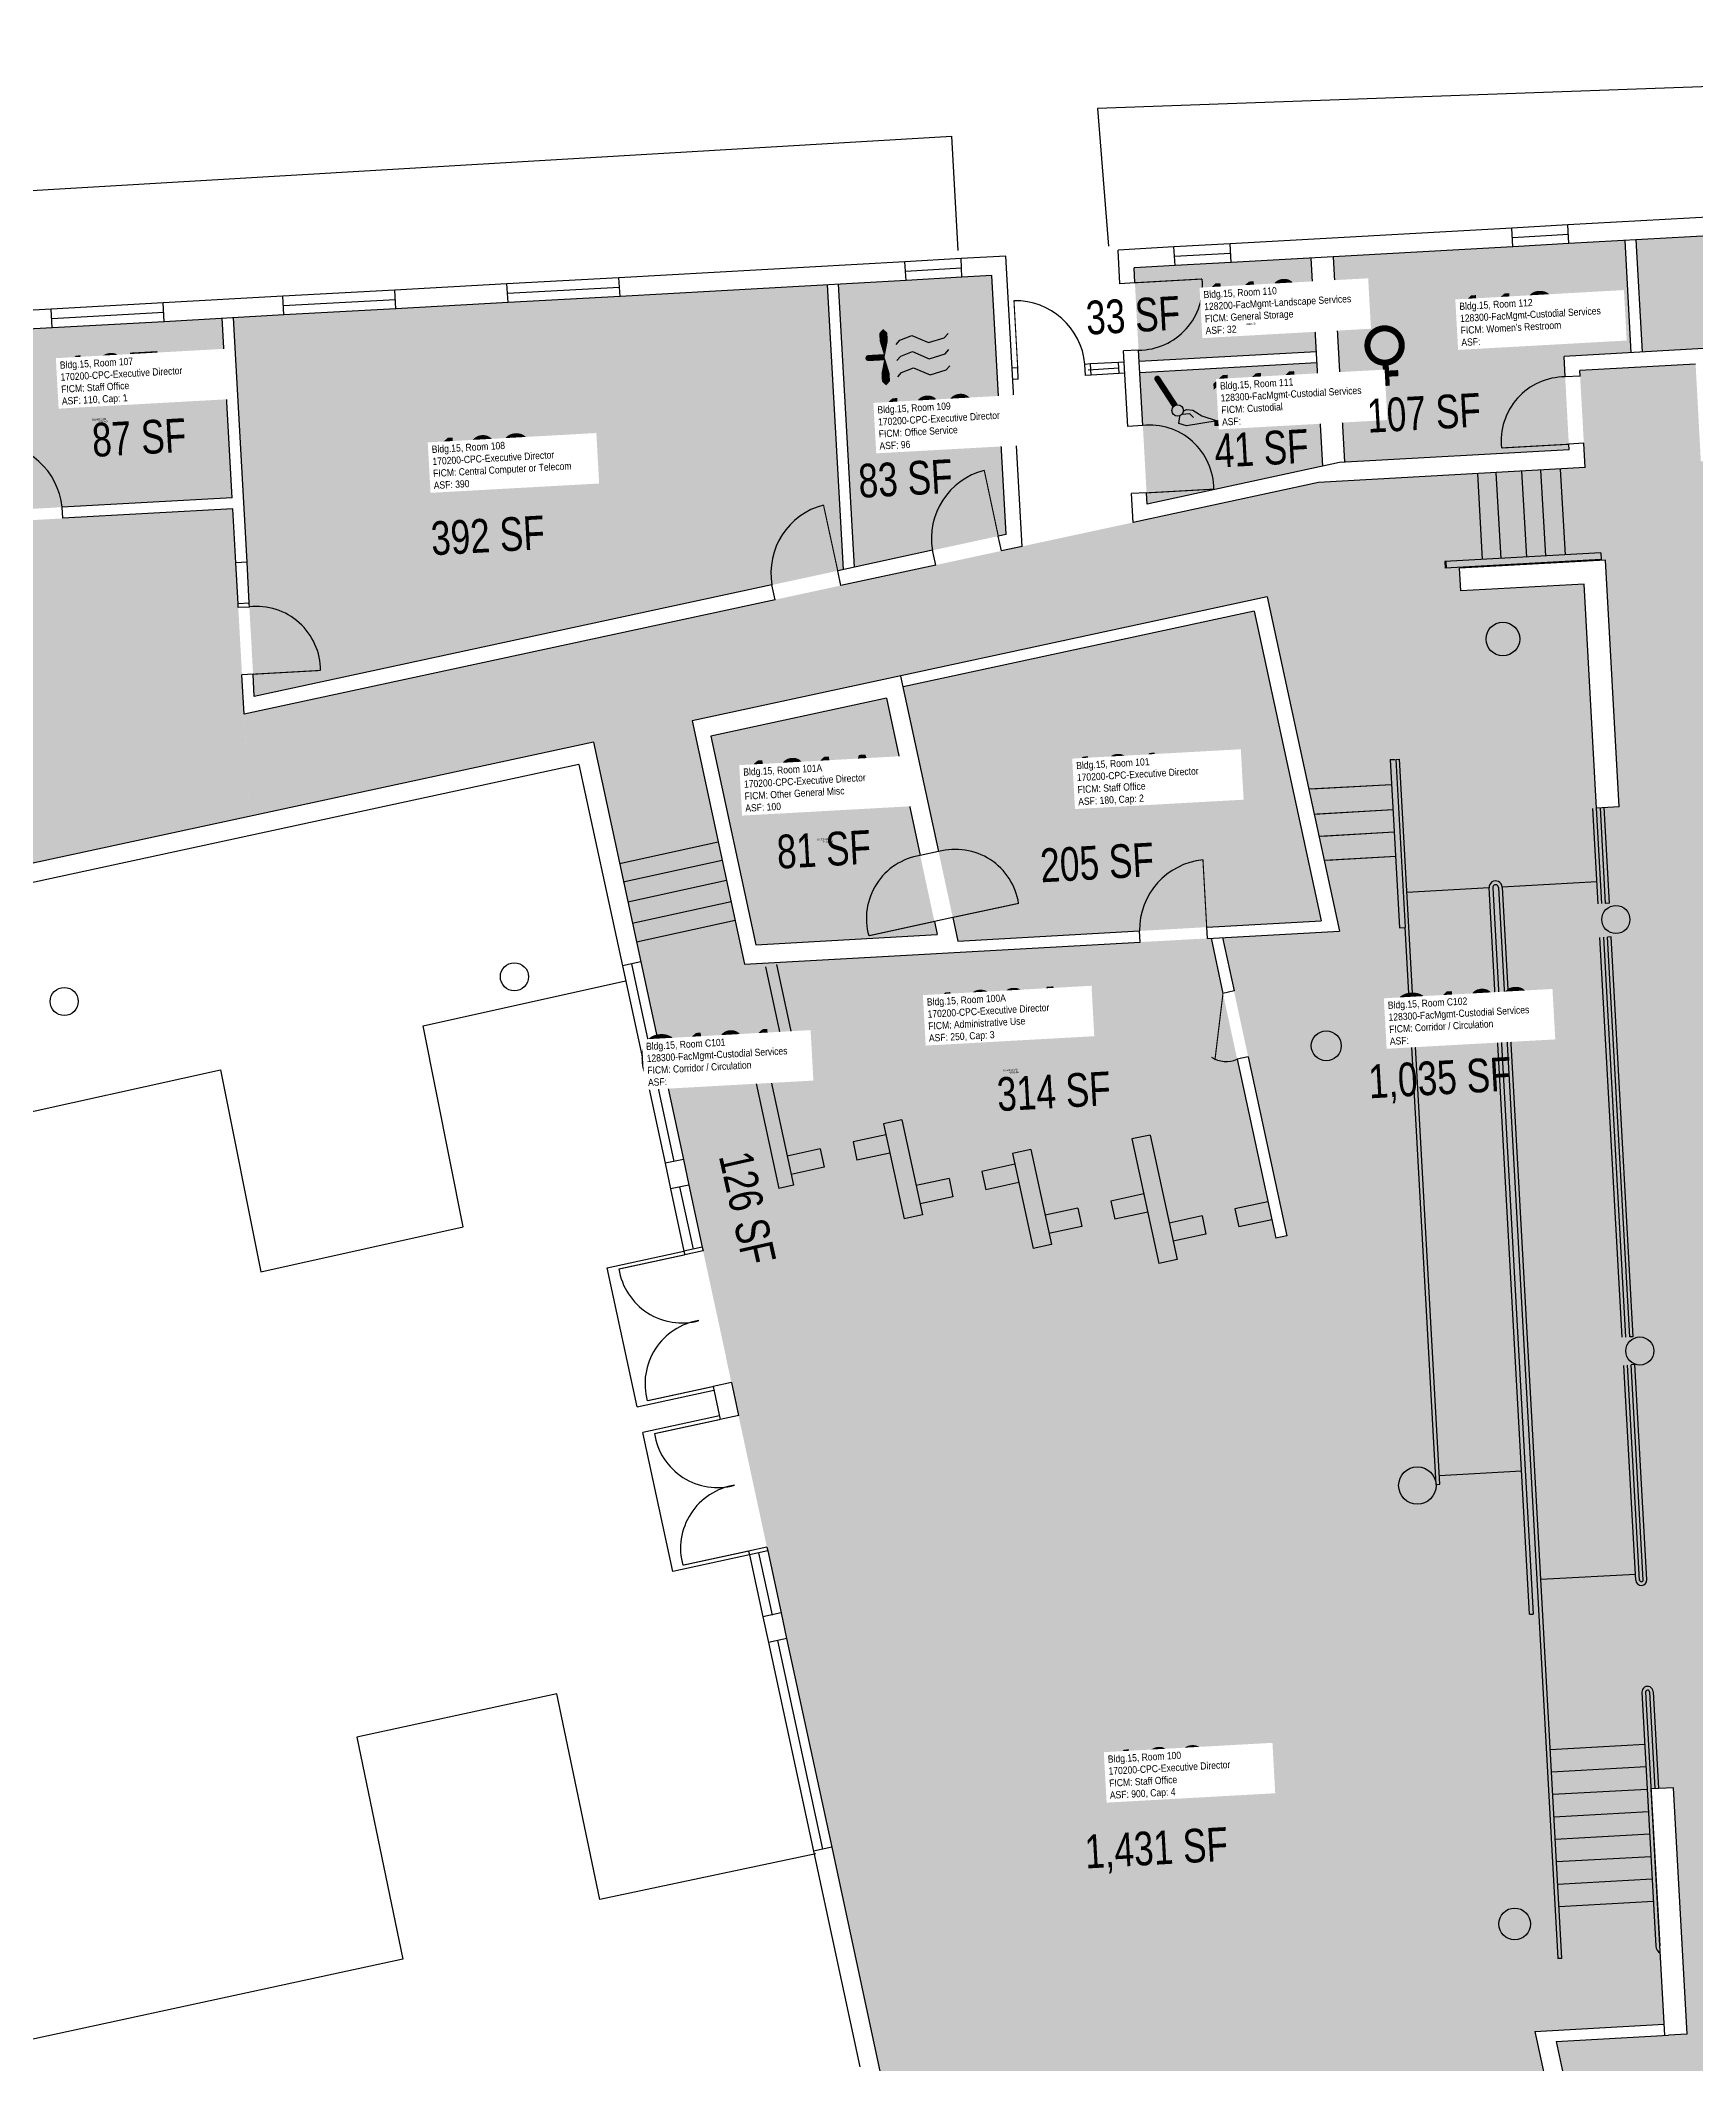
# Model space of a CAD drawing. Header units: inches. Extents: x 69214117 to 69216844, y 27684775 to 27686612.
# Drawn here: x 69215104 to 69215989, y 27685531 to 27686612 of the extents above; entities that cross this region are included whole.
import ezdxf
from ezdxf.enums import TextEntityAlignment as Align

# ---------------------------------------------------------------- set-up
doc = ezdxf.new("R2010")
doc.units = ezdxf.units.IN
doc.header["$LTSCALE"] = 0.25
doc.header["$MEASUREMENT"] = 0
doc.layers.get('0').update_dxf_attribs({"linetype": 'CONTINUOUS'})
for name, color, linetype in [('A-COLS', 5, 'CONTINUOUS'), ('A-DOOR', 2, 'CONTINUOUS'), ('A-FLOR', 3, 'CONTINUOUS'), ('A-GLAZ', 1, 'CONTINUOUS'), ('A-IDEN-ICON', 4, 'CONTINUOUS'), ('A-IDEN-RNUM', 7, 'CONTINUOUS'), ('A-IDEN-SNUM', 4, 'CONTINUOUS'), ('A-IDEN-VNUM', 4, 'CONTINUOUS'), ('A-SITE', 3, 'CONTINUOUS'), ('A-WALL', 5, 'CONTINUOUS'), ('AREA-TEXT', 3, 'CONTINUOUS'), ('Rooms-Department-Color', 7, 'CONTINUOUS'), ('Rooms-Information', 7, 'CONTINUOUS')]:
    doc.layers.add(name, color=color, linetype=linetype)
doc.styles.add('CP_AREA', font='arial.ttf', dxfattribs={"height": 15})
doc.styles.add('CP_ROOMSNUMBER', font='arial.ttf', dxfattribs={"height": 1})
doc.styles.add('CP_ROOMVNUMBER', font='arial.ttf', dxfattribs={"width": 0.85, "height": 0.075})

# ---------------------------------------------------------------- blocks, each defined once
blk = doc.blocks.new('CPMECH')
at = {"color": 0, "linetype": 'ByBlock'}
for p, q in [((0.005, 0.025), (0.015, 0.035)), ((0.015, 0.035), (0.045, 0.045)), ((0.015, -0.005), (0.045, 0.005)), ((0.045, 0.045), (0.085, 0.025)), ((0.045, 0.005), (0.085, -0.015)), ((0.085, 0.025), (0.125, 0.035)), ((0.125, 0.035), (0.135, 0.045)), ((0.125, -0.005), (0.135, 0.005)), ((0.005, -0.015), (0.015, -0.005)), ((0.005, -0.055), (0.015, -0.045)), ((0.015, -0.045), (0.045, -0.035)), ((0.045, -0.035), (0.085, -0.055)), ((0.085, -0.015), (0.125, -0.005)), ((0.085, -0.055), (0.125, -0.045)), ((0.125, -0.045), (0.135, -0.035))]:
    blk.add_line(p, q, dxfattribs=at)
for points in [[(-0.025, -0.005, 0, 0.02, 0), (-0.025, 0.035, 0.02, 0.02, 0), (-0.025, 0.055, 0.02, 0, 0), (-0.025, 0.065, 0, 0, 0)], [(-0.025, -0.005, 0, 0.02, 0), (-0.025, -0.045, 0.02, 0.02, 0), (-0.025, -0.065, 0.02, 0, 0), (-0.025, -0.075, 0, 0, 0)]]:
    blk.add_lwpolyline(points, format="xyseb", dxfattribs=at)
at = {"color": 0, "linetype": 'ByBlock', "const_width": 0.015}
blk.add_lwpolyline([(-0.025, -0.005), (-0.065, -0.005)], dxfattribs=at)
at = {"color": 0, "linetype": 'ByBlock', "const_width": 0.0075}
blk.add_lwpolyline([(-0.0682, -0.0069, 1), (-0.0618, -0.0031, 1)], format="xyb", close=True, dxfattribs=at)
blk = doc.blocks.new('CPWOMEN')
at = {"color": 0, "linetype": 'ByBlock', "const_width": 0.015}
blk.add_lwpolyline([(-0.0375, 0, 1), (0.0475, 0, 1)], format="xyb", close=True, dxfattribs=at)
for points in [[(0.005, -0.04), (0.005, -0.1)], [(-0.025, -0.07), (0.035, -0.07)]]:
    blk.add_lwpolyline(points, dxfattribs=at)
blk = doc.blocks.new('CPCUST')
at = {"color": 0, "linetype": 'ByBlock'}
for p, q in [((0.0171, -0.0639), (0.02, -0.0466)), ((0.0262, -0.0408), (0.0446, -0.0406)), ((0.0297, -0.0341), (0.0376, -0.0302)), ((0.0376, -0.0302), (0.0533, -0.0324)), ((0.0446, -0.0406), (0.0543, -0.0505)), ((0.0533, -0.0324), (0.0745, -0.0479)), ((0.0745, -0.0479), (0.1117, -0.0625)), ((0.0358, -0.0705), (0.0171, -0.0639)), ((0.1117, -0.0625), (0.0358, -0.0705))]:
    blk.add_line(p, q, dxfattribs=at)
at = {"color": 0, "linetype": 'ByBlock', "const_width": 0.0075}
blk.add_lwpolyline([(-0.0332, 0.0481, 1), (-0.0268, 0.0519, 1)], format="xyb", close=True, dxfattribs=at)
at = {"color": 0, "linetype": 'ByBlock', "const_width": 0.015}
blk.add_lwpolyline([(-0.03, 0.05), (0.01, -0.0193)], dxfattribs=at)
at = {"color": 0, "linetype": 'ByBlock'}
blk.add_circle((0.0158, -0.0313), 0.0141, dxfattribs=at)

msp = doc.modelspace()

# ---------------------------------------------------------------- hatches: boundary and pattern name
at = {"layer": 'Rooms-Department-Color', "true_color": 0xacacac}
for points in [[(69215918.8, 27686443.5), (69215954.7, 27686445.5), (69215951.4, 27686505.4), (69215795.6, 27686496.8), (69215801.7, 27686387), (69215921.5, 27686393.6)], [(69216115.1, 27686514.5), (69215957.4, 27686505.8), (69215960.7, 27686445.9), (69215996.6, 27686447.9), (69215999.4, 27686397.9), (69216121.2, 27686404.7)], [(69215786.7, 27686440.2), (69215692.1, 27686435), (69215696, 27686364.6), (69215789.8, 27686384.9)], [(69215213.4, 27686252.3), (69215216.4, 27686197.7), (69215760.2, 27686315), (69215798.7, 27686136.4), (69215736.2, 27686133), (69215770.6, 27685973.5), (69215809.7, 27685982), (69215903.2, 27685548.3), (69215972.3, 27685552.2), (69215965.3, 27685678), (69215977.3, 27685678.6), (69215948.2, 27686202.8), (69215936.2, 27686202.1), (69215929.6, 27686321.9), (69215863.7, 27686318.3), (69215863, 27686330.3), (69215932.9, 27686334.2), (69215930.1, 27686384.1), (69215787.5, 27686376.2), (69215688.5, 27686354.8), (69215629.1, 27686342), (69215618.1, 27686339.6), (69215497.1, 27686313.5)], [(69215458.2, 27685967.5), (69215470.9, 27685908.9), (69215523.6, 27685920.3), (69215480.8, 27686118.8), (69215452.8, 27686248.7), (69215400, 27686237.3), (69215425.3, 27686120), (69215448.1, 27686014.4), (69215451, 27686000.7)]]:
    msp.add_hatch(color=253, dxfattribs=at).paths.add_polyline_path(points)
at = {"layer": 'Rooms-Department-Color', "true_color": 0x80bc67}
for points in [[(69215786.4, 27686446.2), (69215783.6, 27686496.1), (69215689, 27686490.9), (69215691.7, 27686441)], [(69215613, 27686486.7), (69215531.1, 27686482.1), (69215539.5, 27686330.9), (69215620.7, 27686348.4)], [(69215533.6, 27686329.6), (69215525.1, 27686481.8), (69215207.6, 27686464.2), (69215218.8, 27686261.7)], [(69215071.8, 27686456.7), (69215077.1, 27686360.8), (69215206.9, 27686368), (69215201.6, 27686463.9)], [(69216229.7, 27686400.7), (69215991.9, 27686387.5), (69215989.1, 27686439.4), (69215927.2, 27686436), (69215932.9, 27686334.2), (69215940.9, 27686334.6), (69215948.2, 27686202.8), (69215984.6, 27685546.9), (69215974.6, 27685546.3), (69215914.6, 27685543), (69215949.6, 27685380.6), (69216041.7, 27685385.7), (69216038.3, 27685445.6), (69216281.9, 27685459.1)], [(69215216.4, 27686197.7), (69215207.3, 27686362), (69214949.7, 27686347.7), (69214951.3, 27686317.8), (69214833.5, 27686311.2), (69214841.5, 27686167.4), (69214687.7, 27686158.9), (69214691.8, 27686085), (69214695, 27686085.2)], [(69215753.2, 27686307.4), (69215565.5, 27686266.9), (69215594.8, 27686131.1), (69215788.9, 27686141.9)], [(69215583.8, 27686134.5), (69215556.6, 27686260.9), (69215462.7, 27686240.6), (69215486.8, 27686129.1)], [(69215523.6, 27685920.3), (69215764.7, 27685972.3), (69215736.5, 27686103.1), (69215730.2, 27686132.6), (69215728.2, 27686132.5), (69215480.8, 27686118.8)], [(69215809.7, 27685982), (69215470.8, 27685908.9), (69215599.7, 27685311.5), (69215821.2, 27685359.3), (69215811.1, 27685406.2), (69215928.4, 27685431.5)]]:
    msp.add_hatch(color=83, dxfattribs=at).paths.add_polyline_path(points)

# ---------------------------------------------------------------- linework, layer by layer
at = {"layer": 'A-COLS'}
for centre, radius in [((69215946.5, 27686142.6), 7.5), ((69215791.7, 27686075.1), 8), ((69215959.3, 27685912), 7.5), ((69215840.4, 27685840.1), 10), ((69215892.4, 27685605.8), 8.5)]:
    msp.add_circle(centre, radius, dxfattribs=at)
at = {"layer": 'A-DOOR', "const_width": 0.6}
for points in [[(69215689.4, 27686482.9), (69215725.3, 27686484.9)], [(69215626.8, 27686437.4), (69215624.8, 27686473.3)], [(69215921.4, 27686396.6), (69215885.4, 27686394.6)], [(69215616.4, 27686347.5), (69215608.9, 27686382.7)], [(69215530.6, 27686329), (69215523, 27686364.1)], [(69215695.6, 27686370.6), (69215731.6, 27686372.6)], [(69215218.2, 27686273.7), (69215254.1, 27686275.7)], [(69215727.8, 27686138.5), (69215725.8, 27686174.4)], [(69215592, 27686143.7), (69215627.2, 27686151.2)], [(69215582.4, 27686141.6), (69215547.2, 27686133.9)], [(69215736.5, 27686103.1), (69215732.2, 27686067.4)], [(69215448.9, 27685963.4), (69215413.7, 27685955.8)], [(69215464, 27685893), (69215428.9, 27685885.4)], [(69215467.8, 27685875.4), (69215432.6, 27685867.8)], [(69215483, 27685805.1), (69215447.8, 27685797.5)]]:
    msp.add_lwpolyline(points, dxfattribs=at)
at = {"layer": 'A-DOOR'}
for centre, radius, start, end in [((69215691.4, 27686481.1), 34.2, 270, 6.3497), ((69215625.4, 27686435.8), 37.5, 5.4671, 90.9228), ((69215919.4, 27686398.4), 34.2, 90, 186.3497), ((69215078.7, 27686359.4), 37.5, 5.4671, 90.9228), ((69215697.4, 27686372.6), 34.2, 0, 96.3497), ((69215618.2, 27686346.3), 37.5, 104.4269, 189.8827), ((69215532.4, 27686327.8), 37.5, 104.4269, 189.8827), ((69215220, 27686275.7), 34.2, 0, 96.3497), ((69215580.1, 27686143.1), 34.2, 99.1359, 195.4857), ((69215593.5, 27686145.9), 34.2, 8.8641, 105.2138), ((69215729.4, 27686137.1), 37.5, 95.4269, 180.8827), ((69215738.3, 27686081.5), 14.8, 237.3418, 293.0809), ((69215447.4, 27685961.2), 34.2, 189, 285.3497), ((69215461.8, 27685894.5), 34.2, 99, 195.3497), ((69215466.4, 27685873.2), 34.2, 189, 285.3497), ((69215480.8, 27685806.5), 34.2, 99, 195.3497)]:
    msp.add_arc(centre, radius, start, end, dxfattribs=at)
at = {"layer": 'A-FLOR'}
for p, q in [((69215872.6, 27686380.9), (69215875.1, 27686335)), ((69215872.6, 27686380.9), (69215875.1, 27686335)), ((69215882.4, 27686381.4), (69215885, 27686335.5)), ((69215882.4, 27686381.4), (69215885, 27686335.5)), ((69215896.1, 27686382.2), (69215898.7, 27686336.3)), ((69215896.1, 27686382.2), (69215898.7, 27686336.3)), ((69215906.2, 27686382.7), (69215908.8, 27686336.9)), ((69215906.2, 27686382.7), (69215908.8, 27686336.9)), ((69215916.8, 27686383.3), (69215919.4, 27686337.5)), ((69215916.8, 27686383.3), (69215919.4, 27686337.5)), ((69215938.5, 27686338.5), (69215855.1, 27686333.9)), ((69215938.5, 27686338.5), (69215855.1, 27686333.9)), ((69215855.1, 27686333.9), (69215855.3, 27686330.4)), ((69215938.7, 27686335), (69215855.3, 27686330.4)), ((69215938.7, 27686335), (69215855.3, 27686330.4)), ((69215855.6, 27686333.9), (69215855.8, 27686330.4)), ((69215938.5, 27686338.5), (69215938.7, 27686335)), ((69215828.9, 27686228.2), (69215830.9, 27686228.3)), ((69215852.4, 27685840.8), (69215830.9, 27686228.3)), ((69215826.6, 27686214.6), (69215782.4, 27686212.2)), ((69215826.6, 27686214.6), (69215783.9, 27686212.3)), ((69215939, 27686151.1), (69215936.2, 27686202.1)), ((69215941, 27686151.2), (69215938.2, 27686202.2)), ((69215943, 27686151.3), (69215940.2, 27686202.4)), ((69215827.4, 27686201.2), (69215785.2, 27686198.8)), ((69215827.4, 27686201.2), (69215786.8, 27686198.9)), ((69215937, 27686151), (69215934.2, 27686202)), ((69215413.9, 27686172.6), (69215466.7, 27686184.1)), ((69215828, 27686189.2), (69215787.8, 27686186.9)), ((69215828, 27686189.2), (69215789.4, 27686187)), ((69215416, 27686162.8), (69215468.8, 27686174.4)), ((69215828.8, 27686176.2), (69215790.6, 27686174.1)), ((69215828.8, 27686176.2), (69215792.2, 27686174.2)), ((69215418.4, 27686152.1), (69215471.1, 27686163.6)), ((69215878.7, 27686159.5), (69215834.8, 27686157)), ((69215900.3, 27685771.3), (69215878.7, 27686159.5)), ((69215880.7, 27686159.6), (69215902.3, 27685771.4)), ((69215883.8, 27686159.7), (69215915.5, 27685587.3)), ((69215885.7, 27686160.1), (69215936.4, 27686162.9)), ((69215885.8, 27686159.9), (69215917.5, 27685587.4)), ((69215420.8, 27686140.7), (69215473.6, 27686152.2)), ((69215943, 27686151.3), (69215941, 27686151.2)), ((69215423, 27686130.7), (69215475.7, 27686142.3)), ((69215850.4, 27685840.6), (69215833.9, 27686138.4)), ((69215949.9, 27685919.3), (69215938, 27686133)), ((69215951.9, 27685919.4), (69215940, 27686133.1)), ((69215944, 27686133.3), (69215942, 27686133.2)), ((69215953.9, 27685919.5), (69215942, 27686133.2)), ((69215955.8, 27685919.6), (69215944, 27686133.3)), ((69215492, 27686117.3), (69215500.7, 27686076.9)), ((69215497.9, 27686118.6), (69215507.8, 27686072.3)), ((69215500.7, 27686076.9), (69215483.1, 27686073.1)), ((69215483.1, 27686073.1), (69215499.1, 27685998.9)), ((69215507.8, 27686072.3), (69215492.2, 27686069)), ((69215492.2, 27686069), (69215507, 27686000.6)), ((69215564.9, 27686035.6), (69215555.1, 27686033.4)), ((69215555.1, 27686033.4), (69215566.1, 27685982.6)), ((69215564.9, 27686035.6), (69215575.9, 27685984.7)), ((69215521.2, 27686020), (69215503.6, 27686016.2)), ((69215521.2, 27686020), (69215523.3, 27686010.2)), ((69215556.4, 27686027.6), (69215538.8, 27686023.8)), ((69215538.8, 27686023.8), (69215540.9, 27686014)), ((69215633.8, 27686019.7), (69215624, 27686017.6)), ((69215633.8, 27686019.7), (69215644.8, 27685968.9)), ((69215697.6, 27686027.4), (69215687.8, 27686025.3)), ((69215687.8, 27686025.3), (69215702.2, 27685958.8)), ((69215697.6, 27686027.4), (69215712, 27685960.9)), ((69215523.3, 27686010.2), (69215505.7, 27686006.4)), ((69215558.5, 27686017.8), (69215540.9, 27686014)), ((69215625.3, 27686011.8), (69215607.7, 27686008)), ((69215607.7, 27686008), (69215609.8, 27685998.2)), ((69215624, 27686017.6), (69215635, 27685966.8)), ((69215507, 27686000.6), (69215499.1, 27685998.9)), ((69215590.1, 27686004.2), (69215572.5, 27686000.4)), ((69215590.1, 27686004.2), (69215592.2, 27685994.4)), ((69215627.4, 27686002), (69215609.8, 27685998.2)), ((69215592.2, 27685994.4), (69215574.6, 27685990.6)), ((69215659, 27685988.3), (69215641.4, 27685984.5)), ((69215659, 27685988.3), (69215661.1, 27685978.6)), ((69215694.2, 27685995.9), (69215676.6, 27685992.1)), ((69215676.6, 27685992.1), (69215678.7, 27685982.4)), ((69215696.3, 27685986.2), (69215678.7, 27685982.4)), ((69215760.5, 27685991.8), (69215742.9, 27685988)), ((69215742.9, 27685988), (69215745, 27685978.3)), ((69215575.9, 27685984.7), (69215566.1, 27685982.6)), ((69215661.1, 27685978.6), (69215643.5, 27685974.8)), ((69215725.3, 27685984.2), (69215707.7, 27685980.4)), ((69215725.3, 27685984.2), (69215727.4, 27685974.5)), ((69215762.6, 27685982.1), (69215745, 27685978.3)), ((69215644.8, 27685968.9), (69215635, 27685966.8)), ((69215727.4, 27685974.5), (69215709.9, 27685970.7)), ((69215712, 27685960.9), (69215702.2, 27685958.8)), ((69215955.8, 27685919.6), (69215953.9, 27685919.5)), ((69215957.1, 27685789.5), (69215950.7, 27685904.3)), ((69215959.1, 27685789.6), (69215952.7, 27685904.5)), ((69215956.7, 27685904.7), (69215954.7, 27685904.6)), ((69215961.1, 27685789.7), (69215954.7, 27685904.6)), ((69215963, 27685789.9), (69215956.7, 27685904.7)), ((69215896, 27685847.7), (69215852.1, 27685845.3)), ((69215850.4, 27685840.6), (69215852.4, 27685840.8)), ((69215956.9, 27685792.6), (69215906.3, 27685789.8)), ((69215900.3, 27685771.3), (69215902.3, 27685771.4)), ((69215960.4, 27685729.6), (69215967.9, 27685594)), ((69215962.4, 27685729.7), (69215969.9, 27685594.1)), ((69215964.4, 27685729.8), (69215967.3, 27685678.1)), ((69215966.4, 27685729.9), (69215969.2, 27685678.2)), ((69215911.3, 27685699), (69215961.9, 27685701.8)), ((69215912, 27685687), (69215962.6, 27685689.9)), ((69215912.7, 27685675.1), (69215963.3, 27685677.9)), ((69215913.3, 27685663.1), (69215963.9, 27685665.9)), ((69215914, 27685651.1), (69215964.6, 27685653.9)), ((69215914.7, 27685639.1), (69215965.3, 27685641.9)), ((69215915.3, 27685627.1), (69215965.9, 27685629.9)), ((69215916, 27685615.2), (69215966.6, 27685618)), ((69215917.5, 27685587.4), (69215915.5, 27685587.3))]:
    msp.add_line(p, q, dxfattribs=at)
msp.add_circle((69215886.1, 27686292.5), 9, dxfattribs=at)
for centre, radius, start, end in [((69215882.2, 27686159.7), 3.52, 3.1749, 183.1749), ((69215882.2, 27686159.7), 1.52, 3.1749, 183.1749), ((69215960.1, 27685789.7), 2.98, 183.1749, 3.1749), ((69215960.1, 27685789.7), 1, 183.1749, 3.1749), ((69215963.4, 27685729.8, 0), 2.98, 3.1749, 183.1749), ((69215963.4, 27685729.8, 0), 1, 3.1749, 183.1749), ((69215972.4, 27685594), 4.48, 180.1118, 239.6981)]:
    msp.add_arc(centre, radius, start, end, dxfattribs=at)
at = {"layer": 'A-GLAZ'}
for p, q in [((69215920.9, 27686513.8), (69215890.9, 27686512.1)), ((69215891.2, 27686507.1), (69215921.2, 27686508.8)), ((69215596.5, 27686495.8), (69215566.5, 27686494.1)), ((69215740.3, 27686503.7), (69215710.3, 27686502.1)), ((69215710.6, 27686497.1), (69215740.6, 27686498.8)), ((69215921.4, 27686503.8), (69215891.5, 27686502.1)), ((69215413.7, 27686485.6), (69215353.8, 27686482.3)), ((69215566.8, 27686489.1), (69215596.7, 27686490.8)), ((69215597, 27686485.8), (69215567.1, 27686484.1)), ((69215740.8, 27686493.8), (69215710.9, 27686492.1)), ((69215293.9, 27686479), (69215234, 27686475.7)), ((69215234.3, 27686470.7), (69215294.2, 27686474)), ((69215354.1, 27686477.3), (69215414, 27686480.6)), ((69215414.3, 27686475.6), (69215354.4, 27686472.3)), ((69215170.1, 27686472.1), (69215110.2, 27686468.8)), ((69215110.5, 27686463.8), (69215170.4, 27686467.1)), ((69215170.7, 27686462.1), (69215110.8, 27686458.8)), ((69215294.5, 27686469), (69215234.6, 27686465.7)), ((69215680.7, 27686440.3), (69215665.7, 27686439.5)), ((69215664.4, 27686436.4), (69215680.9, 27686437.4)), ((69215681, 27686434.4), (69215666.1, 27686433.5)), ((69215210.1, 27686311.3), (69215208.9, 27686333.3)), ((69215216.1, 27686311.6), (69215214.9, 27686333.6)), ((69215415.5, 27686117.9), (69215438.3, 27686012.3)), ((69215443.2, 27686013.3), (69215420.5, 27686118.9)), ((69215425.3, 27686120), (69215448.1, 27686014.4)), ((69215441.3, 27685998.6), (69215448.4, 27685965.4)), ((69215446.1, 27685999.7), (69215453.3, 27685966.4)), ((69215451, 27686000.7), (69215458.2, 27685967.5)), ((69215483.4, 27685803.1), (69215490.6, 27685769.9)), ((69215488.3, 27685804.1), (69215495.5, 27685770.9)), ((69215493.2, 27685805.2), (69215500.4, 27685772)), ((69215493.6, 27685756.2), (69215517.6, 27685644.7)), ((69215498.5, 27685757.2), (69215522.5, 27685645.8)), ((69215503.3, 27685758.3), (69215527.4, 27685646.8))]:
    msp.add_line(p, q, dxfattribs=at)
at = {"layer": 'A-SITE'}
for p, q in [((69216687, 27686612.4), (69215669.4, 27686576)), ((69215669.4, 27686576), (69215675.3, 27686502.5)), ((69214288.9, 27686484.4), (69215591.6, 27686561.3)), ((69215595, 27686500.2), (69215591.6, 27686561.3)), ((69215309, 27686085.8), (69215417.2, 27686109.9)), ((69215330.5, 27685978.3), (69215309, 27686085.8)), ((69214949.4, 27686006.7), (69215200.7, 27686062.2)), ((69215200.7, 27686062.2), (69215222.2, 27685954.3)), ((69215222.2, 27685954.3), (69215330.5, 27685978.3)), ((69215407.4, 27685956.5), (69215448.4, 27685965.4)), ((69215423.4, 27685882.2), (69215407.4, 27685956.5)), ((69215423.4, 27685882.2), (69215464.4, 27685891.1)), ((69215467.4, 27685877.4), (69215426.4, 27685868.5)), ((69215442.4, 27685794.2), (69215426.4, 27685868.5)), ((69215483.4, 27685803.1), (69215442.4, 27685794.2)), ((69215380.4, 27685728.7), (69215273.5, 27685705.7)), ((69215403.5, 27685618.8), (69215380.4, 27685728.7)), ((69215273.5, 27685705.7), (69215298.1, 27685586.9)), ((69215518.9, 27685643.2), (69215403.5, 27685618.8)), ((69215298.1, 27685586.9), (69215047.8, 27685532.9))]:
    msp.add_line(p, q, dxfattribs=at)
at = {"layer": 'A-WALL'}
for p, q in [((69215998.8, 27686518.1), (69215920.9, 27686513.8)), ((69215890.9, 27686512.1), (69215740.3, 27686503.7)), ((69215891.5, 27686502.1), (69215890.9, 27686512.1)), ((69215921.4, 27686503.8), (69215920.9, 27686513.8)), ((69215999.3, 27686508.1), (69215921.4, 27686503.8)), ((69215954.7, 27686445.5), (69215951.4, 27686505.4)), ((69215960.7, 27686445.9), (69215957.4, 27686505.8)), ((69215566.5, 27686494.1), (69215413.7, 27686485.6)), ((69215567.1, 27686484.1), (69215566.5, 27686494.1)), ((69215620.5, 27686497.1), (69215596.5, 27686495.8)), ((69215597, 27686485.8), (69215596.5, 27686495.8)), ((69215629.1, 27686342), (69215620.5, 27686497.1)), ((69215710.3, 27686502.1), (69215680.4, 27686500.4)), ((69215681.4, 27686482.4), (69215680.4, 27686500.4)), ((69215710.9, 27686492.1), (69215710.3, 27686502.1)), ((69215740.8, 27686493.8), (69215740.3, 27686503.7)), ((69215891.5, 27686502.1), (69215740.8, 27686493.8)), ((69215789.8, 27686384.9), (69215783.6, 27686496.1)), ((69215801.7, 27686387), (69215795.6, 27686496.8)), ((69215414.3, 27686475.6), (69215413.7, 27686485.6)), ((69215567.1, 27686484.1), (69215414.3, 27686475.6)), ((69215613, 27686486.7), (69215597, 27686485.8)), ((69215620.7, 27686348.4), (69215613, 27686486.7)), ((69215710.9, 27686492.1), (69215689, 27686490.9)), ((69215689.4, 27686482.9), (69215689, 27686490.9)), ((69215234, 27686475.7), (69215170.1, 27686472.1)), ((69215234.6, 27686465.7), (69215234, 27686475.7)), ((69215353.8, 27686482.3), (69215293.9, 27686479)), ((69215294.5, 27686469), (69215293.9, 27686479)), ((69215354.4, 27686472.3), (69215353.8, 27686482.3)), ((69215533.6, 27686329.6), (69215525.1, 27686481.8)), ((69215539.5, 27686330.9), (69215531.1, 27686482.1)), ((69215689.4, 27686482.9), (69215681.4, 27686482.4)), ((69215110.2, 27686468.8), (69215050.3, 27686465.5)), ((69215110.8, 27686458.8), (69215110.2, 27686468.8)), ((69215170.7, 27686462.1), (69215170.1, 27686472.1)), ((69215234.6, 27686465.7), (69215170.7, 27686462.1)), ((69215206.9, 27686368), (69215201.6, 27686463.9)), ((69215214.9, 27686333.6), (69215207.6, 27686464.2)), ((69215354.4, 27686472.3), (69215294.5, 27686469)), ((69215110.8, 27686458.8), (69215050.9, 27686455.5)), ((69215683.7, 27686440.5), (69215680.7, 27686440.3)), ((69215681, 27686434.4), (69215680.7, 27686440.3)), ((69215691.4, 27686446.9), (69215683.4, 27686446.5)), ((69215685.6, 27686406.1), (69215683.4, 27686446.5)), ((69215693.6, 27686406.6), (69215691.4, 27686446.9)), ((69215691.7, 27686441), (69215786.4, 27686446.2)), ((69215692.1, 27686435), (69215786.7, 27686440.2)), ((69215996.6, 27686447.9), (69215918.8, 27686443.5)), ((69215919.4, 27686432.6), (69215918.8, 27686443.5)), ((69215626.8, 27686437.4), (69215623.8, 27686437.2)), ((69215627.1, 27686431.4), (69215624.1, 27686431.2)), ((69215627.1, 27686431.4), (69215626.8, 27686437.4)), ((69215665.7, 27686439.5), (69215662.7, 27686439.3)), ((69215663.1, 27686433.4), (69215662.7, 27686439.3)), ((69215666.1, 27686433.5), (69215663.1, 27686433.4)), ((69215666.1, 27686433.5), (69215665.7, 27686439.5)), ((69215684, 27686434.5), (69215681, 27686434.4)), ((69215927.4, 27686433), (69215919.4, 27686432.6)), ((69215989.1, 27686439.4), (69215927.2, 27686436)), ((69215927.4, 27686433), (69215927.2, 27686436)), ((69215693.6, 27686406.6), (69215685.6, 27686406.1)), ((69215929.4, 27686397.1), (69215921.4, 27686396.6)), ((69215930.1, 27686384.1), (69215929.4, 27686397.1)), ((69215798.7, 27686386.8), (69215696, 27686364.6)), ((69215921.5, 27686393.6), (69215798.7, 27686386.8)), ((69215921.5, 27686393.6), (69215921.4, 27686396.6)), ((69215787.5, 27686376.2), (69215688.5, 27686354.8)), ((69215930.1, 27686384.1), (69215787.5, 27686376.2)), ((69215206.9, 27686368), (69215116.1, 27686363)), ((69215695.6, 27686370.6), (69215687.6, 27686370.2)), ((69215688.5, 27686354.8), (69215687.6, 27686370.2)), ((69215696, 27686364.6), (69215695.6, 27686370.6)), ((69215116.4, 27686357), (69215116.1, 27686363)), ((69215207.3, 27686362), (69215116.4, 27686357)), ((69215208.9, 27686333.3), (69215207.3, 27686362)), ((69215620.7, 27686348.4), (69215616.4, 27686347.5)), ((69215618.1, 27686339.6), (69215616.4, 27686347.5)), ((69215214.9, 27686333.6), (69215208.9, 27686333.3)), ((69215581.3, 27686339.9), (69215530.6, 27686329)), ((69215583, 27686332), (69215532.3, 27686321.1)), ((69215583, 27686332), (69215581.3, 27686339.9)), ((69215629.1, 27686342), (69215618.1, 27686339.6)), ((69215940.9, 27686334.6), (69215863, 27686330.3)), ((69215948.2, 27686202.8), (69215940.9, 27686334.6)), ((69215495.4, 27686321.4), (69215218.8, 27686261.7)), ((69215497.1, 27686313.5), (69215495.4, 27686321.4)), ((69215532.3, 27686321.1), (69215530.6, 27686329)), ((69215863.7, 27686318.3), (69215863, 27686330.3)), ((69215929.6, 27686321.9), (69215863.7, 27686318.3)), ((69215936.2, 27686202.1), (69215929.6, 27686321.9)), ((69215216.1, 27686311.6), (69215210.1, 27686311.3)), ((69215210.2, 27686309.3), (69215210.1, 27686311.3)), ((69215497.1, 27686313.5), (69215213.4, 27686252.3)), ((69215216.2, 27686309.6), (69215216.1, 27686311.6)), ((69215760.2, 27686315), (69215452.8, 27686248.7)), ((69215760.2, 27686315), (69215798.7, 27686136.4)), ((69215216.2, 27686309.6), (69215210.2, 27686309.3)), ((69215753.2, 27686307.4), (69215565.5, 27686266.9)), ((69215753.2, 27686307.4), (69215788.9, 27686141.9)), ((69215218.2, 27686273.7), (69215212.2, 27686273.3)), ((69215213.4, 27686252.3), (69215212.2, 27686273.3)), ((69215218.8, 27686261.7), (69215218.2, 27686273.7)), ((69215564.2, 27686272.7), (69215584.5, 27686178.9)), ((69215556.6, 27686260.9), (69215462.7, 27686240.6)), ((69215556.6, 27686260.9), (69215574.7, 27686176.8)), ((69215452.8, 27686248.7), (69215480.8, 27686118.8)), ((69215400, 27686237.3), (69214695, 27686085.2)), ((69215400, 27686237.3), (69215425.3, 27686120)), ((69215462.7, 27686240.6), (69215486.8, 27686129.1)), ((69215392.3, 27686225.4), (69214696.3, 27686075.3)), ((69215392.3, 27686225.4), (69215415.5, 27686117.9)), ((69215825.9, 27686228.1), (69215828.4, 27686228.2)), ((69215825.9, 27686228.1), (69215830.9, 27686138.2)), ((69215828.9, 27686228.2), (69215833.9, 27686138.4)), ((69215948.2, 27686202.8), (69215936.2, 27686202.1)), ((69215584.5, 27686178.9), (69215574.7, 27686176.8)), ((69215592.1, 27686143.7), (69215582.3, 27686141.6)), ((69215582.3, 27686141.6), (69215583.8, 27686134.5)), ((69215592.1, 27686143.7), (69215594.8, 27686131.1)), ((69215727.8, 27686138.5), (69215788.9, 27686141.9)), ((69215728.2, 27686132.5), (69215727.8, 27686138.5)), ((69215830.9, 27686138.2), (69215833.9, 27686138.4)), ((69215480.8, 27686118.8), (69215692.2, 27686130.5)), ((69215486.8, 27686129.1), (69215583.8, 27686134.5)), ((69215594.8, 27686131.1), (69215691.9, 27686136.5)), ((69215692.2, 27686130.5), (69215691.9, 27686136.5)), ((69215728.2, 27686132.5), (69215798.7, 27686136.4)), ((69215730.2, 27686132.6), (69215736.5, 27686103.1)), ((69215736.2, 27686133), (69215742.4, 27686104.4)), ((69215425.4, 27686120), (69215415.5, 27686117.9)), ((69215742.4, 27686104.4), (69215736.5, 27686103.1)), ((69215750, 27686069.2), (69215744.1, 27686067.9)), ((69215744.1, 27686067.9), (69215764.7, 27685972.3)), ((69215750, 27686069.2), (69215770.6, 27685973.5)), ((69215448.1, 27686014.4), (69215438.3, 27686012.3)), ((69215438.3, 27686012.3), (69215441.3, 27685998.6)), ((69215448.1, 27686014.4), (69215451, 27686000.7)), ((69215451, 27686000.7), (69215441.3, 27685998.6)), ((69215458.2, 27685967.5), (69215448.4, 27685965.4)), ((69215448.4, 27685965.4), (69215448.8, 27685963.4)), ((69215458.7, 27685965.5), (69215448.8, 27685963.4)), ((69215458.2, 27685967.5), (69215458.6, 27685965.5)), ((69215770.6, 27685973.5), (69215764.7, 27685972.3)), ((69215473.9, 27685895.1), (69215464, 27685893)), ((69215464, 27685893), (69215467.8, 27685875.4)), ((69215473.8, 27685895.1), (69215477.6, 27685877.5)), ((69215477.7, 27685877.6), (69215467.8, 27685875.4)), ((69215492.8, 27685807.2), (69215483, 27685805.1)), ((69215483, 27685805.1), (69215483.4, 27685803.1)), ((69215493.2, 27685805.2), (69215483.4, 27685803.1)), ((69215492.8, 27685807.2), (69215493.2, 27685805.2)), ((69215500.4, 27685772), (69215490.6, 27685769.9)), ((69215490.6, 27685769.9), (69215493.6, 27685756.2)), ((69215500.4, 27685772), (69215503.3, 27685758.3)), ((69215503.4, 27685758.3), (69215493.6, 27685756.2)), ((69215977.3, 27685678.6), (69215965.3, 27685678)), ((69215972.6, 27685546.2), (69215965.3, 27685678)), ((69215984.6, 27685546.9), (69215977.3, 27685678.6)), ((69215527.4, 27685646.8), (69215517.6, 27685644.7)), ((69215517.6, 27685644.7), (69215542.5, 27685529.4)), ((69215527.4, 27685646.8), (69215553.9, 27685523.7)), ((69215903.2, 27685548.3), (69215972.3, 27685552.2)), ((69215903.2, 27685548.3), (69215928.4, 27685431.5)), ((69215914.6, 27685543), (69215974.6, 27685546.3)), ((69215914.6, 27685543), (69215976.1, 27685257.6)), ((69215984.6, 27685546.9), (69215974.6, 27685546.3))]:
    msp.add_line(p, q, dxfattribs=at)
for centre in [(69215357.8, 27686112), (69215117.2, 27686098.8)]:
    msp.add_circle(centre, 7.5, dxfattribs=at)

# ---------------------------------------------------------------- block references
at = {"layer": 'A-IDEN-ICON', "xscale": 216, "yscale": 216, "zscale": 216, "rotation": 3.174864227388059}
for name, p in [('CPMECH', (69215561, 27686444.5)), ('CPWOMEN', (69215821.8, 27686449.3)), ('CPCUST', (69215708.5, 27686421.2))]:
    msp.add_blockref(name, p, dxfattribs=at)

# ---------------------------------------------------------------- texts
at = {"layer": 'A-IDEN-RNUM', "style": 'CP_ROOMSNUMBER', "width": 0.85}
for s, p in [('0112-00', (69215888.3, 27686463.9)), ('0110-00', (69215751.3, 27686460.9)), ('0111-00', (69215755.5, 27686421.1)), ('0107-00', (69215137.8, 27686408.7)), ('0109-00', (69215579, 27686408.7)), ('0108-00', (69215341.3, 27686387.6)), ('0101-00', (69215680.9, 27686217.2)), ('0101-A0', (69215525.4, 27686184.2)), ('C102-00', (69215863.8, 27686091.1)), ('C101-00', (69215462.4, 27686068.9)), ('0100-A0', (69215624.9, 27686060.9)), ('0100-00', (69215702.8, 27685686.5))]:
    msp.add_text(s, height=1, rotation=3.1749, dxfattribs=at).set_placement(p, align=Align.MIDDLE)
at = {"layer": 'A-IDEN-SNUM', "style": 'CP_ROOMSNUMBER', "width": 0.85}
for s, p in [('0150011000', (69215749.4, 27686462.1)), ('0150011200', (69215886.4, 27686465.1)), ('0150011100', (69215753.6, 27686422.3)), ('0150010700', (69215135.8, 27686409.9)), ('0150010900', (69215577.1, 27686409.9)), ('0150010800', (69215339.4, 27686388.9)), ('0150010100', (69215678.9, 27686218.5)), ('01500101A0', (69215523.5, 27686185.5)), ('0150C10200', (69215861.9, 27686092.4)), ('0150C10100', (69215460.5, 27686070.1)), ('01500100A0', (69215622.9, 27686062.2)), ('0150010000', (69215700.8, 27685687.7))]:
    msp.add_text(s, height=1, rotation=3.1749, dxfattribs=at).set_placement(p, align=Align.MIDDLE)
at = {"layer": 'A-IDEN-VNUM', "style": 'CP_ROOMVNUMBER', "width": 0.85}
for s, p in [('110', (69215751.7, 27686470.1)), ('112', (69215888.3, 27686463.9)), ('107', (69215142.6, 27686431.5)), ('111', (69215755.5, 27686421.1)), ('109', (69215579, 27686408.7)), ('108', (69215341.3, 27686387.6)), ('101A', (69215517.6, 27686215.7)), ('101', (69215680.9, 27686217.2)), ('100A', (69215618, 27686091.8)), ('C102', (69215863.8, 27686091.1)), ('C101', (69215462.4, 27686068.9)), ('100', (69215702.8, 27685686.5))]:
    msp.add_text(s, height=27, rotation=3.1749, dxfattribs=at).set_placement(p, align=Align.MIDDLE)
at = {"layer": 'AREA-TEXT', "style": 'CP_AREA', "width": 0.75}
for s, rotation, p in [('33 SF', 3.1749, (69215688.4, 27686465.5)), ('107 SF', 3.1749, (69215843.9, 27686413.4)), ('87 SF', 3.1749, (69215157.2, 27686400.2)), ('41 SF', 3.1749, (69215757.1, 27686394.4)), ('83 SF', 3.1749, (69215566.8, 27686378.3)), ('392 SF', 3.1749, (69215343.6, 27686347.9)), ('81 SF', 3.1749, (69215523.2, 27686180.1)), ('205 SF', 3.1749, (69215669.2, 27686173.1)), ('1,035 SF', 3.1749, (69215852.5, 27686058.1)), ('314 SF', 3.1749, (69215646.1, 27686050.8)), ('126 SF', 282.6217, (69215482.4, 27685988.4)), ('1,431 SF', 3.1749, (69215700.9, 27685646.5))]:
    msp.add_text(s, height=18, rotation=rotation, dxfattribs=at).set_placement(p, align=Align.MIDDLE_CENTER)

# ---------------------------------------------------------------- next in the draw order: texts
at = {"layer": 'Rooms-Information', "char_height": 3.857, "width": 86.4, "attachment_point": 7, "rotation": 3.1749, "style": 'CP_ROOMVNUMBER', "bg_fill": 3, "box_fill_scale": 1.5, "bg_fill_color": 256, "bg_fill_true_color": 13158600, "bg_fill_transparency": 0}
for s, insert in [('Bldg.15, Room 110^M^J128200-FacMgmt-Landscape Services^M^JFICM: General Storage^M^JASF: 32', (69215727.3, 27686455.3)), ("Bldg.15, Room 112^M^J128300-FacMgmt-Custodial Services^M^JFICM: Women's Restroom^M^JASF: ", (69215864, 27686449)), ('Bldg.15, Room 107^M^J170200-CPC-Executive Director^M^JFICM: Staff Office^M^JASF: 110, Cap: 1', (69215116.1, 27686416.5)), ('Bldg.15, Room 111^M^J128300-FacMgmt-Custodial Services^M^JFICM: Custodial^M^JASF: ', (69215736.1, 27686406.5)), ('Bldg.15, Room 109^M^J170200-CPC-Executive Director^M^JFICM: Office Service^M^JASF: 96', (69215553, 27686393.7)), ('Bldg.15, Room 108^M^J170200-CPC-Executive Director^M^JFICM: Central Computer or Telecom^M^JASF: 390', (69215314.8, 27686372.6)), ('Bldg.15, Room 101A^M^J170200-CPC-Executive Director^M^JFICM: Other General Misc^M^JASF: 100', (69215481.3, 27686200.1)), ('Bldg.15, Room 101^M^J170200-CPC-Executive Director^M^JFICM: Staff Office^M^JASF: 180, Cap: 2', (69215659.3, 27686202.5)), ('Bldg.15, Room 100A^M^J170200-CPC-Executive Director^M^JFICM: Administrative Use^M^JASF: 250, Cap: 3', (69215579.5, 27686076.1)), ('Bldg.15, Room C102^M^J128300-FacMgmt-Custodial Services^M^JFICM: Corridor / Circulation^M^JASF: ', (69215825.8, 27686075.5)), ('Bldg.15, Room C101^M^J128300-FacMgmt-Custodial Services^M^JFICM: Corridor / Circulation^M^JASF: ', (69215429.3, 27686053.5)), ('Bldg.15, Room 100^M^J170200-CPC-Executive Director^M^JFICM: Staff Office^M^JASF: 900, Cap: 4', (69215676.2, 27685671.5))]:
    msp.add_mtext(s, dxfattribs=dict(at, insert=insert))

doc.saveas('drawing.dxf')
